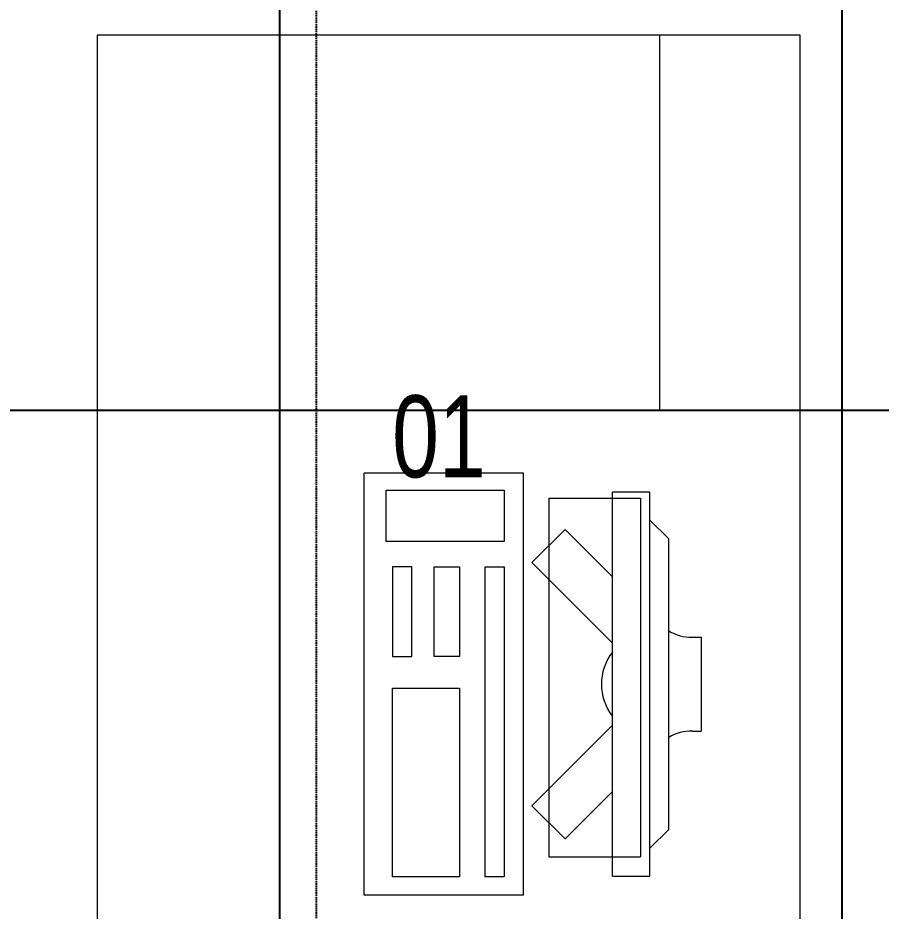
# Model space of a CAD drawing. Extents: x -12260 to 57327, y -29287 to 19916.
# Drawn here: x 40396 to 41318, y -145 to 808 of the extents above; entities that cross this region are included whole.
import ezdxf

# ---------------------------------------------------------------- set-up
doc = ezdxf.new("R2010")
doc.units = 0
doc.header["$LTSCALE"] = 0.25
for name, pattern in [('01-First Floor-FUR$0$HIDDEN', [9.525, 6.35, -3.175]), ('DASHDOT', [25.4, 12.7, -6.35, 0, -6.35]), ('HIDDEN', [9.525, 6.35, -3.175])]:
    doc.linetypes.add(name, pattern=pattern)
for name, color, linetype, lineweight in [('01-First Floor-FUR$0$72_EGR_EQP_TAG', 142, 'Continuous', 5), ('01-First Floor-FUR$0$LOADING', 253, 'Continuous', 5), ('E-LITE-CLNG-CNDT', 6, 'DASHDOT', 35), ('E-POWR-FLOR-CNDT', 6, 'HIDDEN', 25)]:
    doc.layers.add(name, color=color, linetype=linetype, lineweight=lineweight)
doc.layers.add('01-First Floor-FUR$0$FALSE CEILING', color=251, linetype='Continuous')
doc.styles.add('01-First Floor-FUR$0$X3G_ENTITY_257CFD', font='swisscl.ttf', dxfattribs={"height": 200})

# ---------------------------------------------------------------- blocks, each defined once
blk = doc.blocks.new('01-First Floor-FUR$0$ITCWLS1-P')
at = {"layer": '01-First Floor-FUR$0$LOADING'}
for p, q in [((-0.17, 0.45), (-0.17, 0)), ((-0.17, 0.45), (0, 0.45)), ((0, 0.45), (0, 0)), ((-0.26509, 0.43, 0), (-0.30509, 0.43, 0)), ((-0.30509, 0.43, 0), (-0.30509, 0.02, 0)), ((-0.26509, 0.43, 0), (-0.26509, 0.02, 0)), ((-0.14957, 0.43047), (-0.12914, 0.43047)), ((-0.12914, 0.43047), (-0.12914, 0.40893)), ((-0.197, 0.40939), (-0.295, 0.40939)), ((-0.295, 0.02639), (-0.295, 0.40939)), ((-0.197, 0.02639), (-0.197, 0.40939)), ((-0.32509, 0.38, 0), (-0.30509, 0.4, 0)), ((-0.32509, 0.38, 0), (-0.32509, 0.07, 0)), ((-0.35032, 0.275), (-0.35961, 0.275)), ((-0.35961, 0.175), (-0.35961, 0.275)), ((-0.35032, 0.175), (-0.35961, 0.175)), ((-0.32509, 0.07, 0), (-0.30509, 0.05, 0)), ((-0.30509, 0.02, 0), (-0.26509, 0.02, 0)), ((-0.197, 0.02639), (-0.295, 0.02639)), ((-0.17, 0), (0, 0))]:
    blk.add_line(p, q, dxfattribs=at)
at = {"layer": '01-First Floor-FUR$0$LOADING', "extrusion": (2.48281e-10, 3.18408e-10, -1)}
for p, q in [((-0.26509, 0.33952), (-0.21443, 0.39019)), ((-0.17907, 0.35483), (-0.21443, 0.39019)), ((-0.26509, 0.26881), (-0.17907, 0.35483))]:
    blk.add_line(p, q, dxfattribs=at)
at = {"layer": '01-First Floor-FUR$0$LOADING', "extrusion": (2.48281e-10, -3.18408e-10, -1)}
for p, q in [((-0.26509, 0.18119), (-0.17907, 0.09517)), ((-0.26509, 0.11048), (-0.21443, 0.05981)), ((-0.17907, 0.09517), (-0.21443, 0.05981))]:
    blk.add_line(p, q, dxfattribs=at)
at = {"layer": '01-First Floor-FUR$0$LOADING'}
for points in [[(-0.12914, 0.40893), (-0.12914, 0.09996), (-0.14957, 0.09996), (-0.14957, 0.43047)], [(-0.14957, 0.09997), (-0.14957, 0.09997), (-0.14957, 0.09997), (-0.14957, 0.09997), (-0.14957, 0.09997), (-0.14957, 0.09997), (-0.14957, 0.09997), (-0.14957, 0.09997), (-0.14957, 0.09997)], [(-0.14957, 0.09997), (-0.14957, 0.09997), (-0.14957, 0.09997), (-0.14957, 0.09997), (-0.14957, 0.09997), (-0.14957, 0.09997), (-0.14957, 0.09997), (-0.14957, 0.09997), (-0.14957, 0.09997), (-0.14957, 0.09997), (-0.14957, 0.09997), (-0.14957, 0.09997), (-0.14957, 0.09997), (-0.14957, 0.09997), (-0.14957, 0.09997), (-0.14957, 0.09997), (-0.14957, 0.09997), (-0.14957, 0.09997)], [(-0.14957, 0.09996), (-0.14957, 0.09996), (-0.14957, 0.09996), (-0.14957, 0.09996), (-0.14957, 0.09996), (-0.14957, 0.09996), (-0.14957, 0.09996), (-0.14957, 0.09996), (-0.14957, 0.09996), (-0.14957, 0.09996)], [(-0.14957, 0.09996), (-0.14957, 0.09996), (-0.14957, 0.09996), (-0.14957, 0.09996), (-0.14957, 0.09996), (-0.14957, 0.09996), (-0.14957, 0.09996)], [(-0.14957, 0.09997), (-0.14957, 0.09997), (-0.14957, 0.09997), (-0.14957, 0.09997), (-0.14957, 0.09997), (-0.14957, 0.09997), (-0.14957, 0.09997), (-0.14957, 0.09997), (-0.14957, 0.09997), (-0.14957, 0.09997)], [(-0.14957, 0.09997), (-0.14957, 0.09997), (-0.14957, 0.09997), (-0.14957, 0.09997), (-0.14957, 0.09997), (-0.14957, 0.09997), (-0.14957, 0.09997), (-0.14957, 0.09997), (-0.14957, 0.09997), (-0.14957, 0.09997), (-0.14957, 0.09997), (-0.14957, 0.09997), (-0.14957, 0.09997), (-0.14957, 0.09997), (-0.14957, 0.09997)], [(-0.14957, 0.09997), (-0.14957, 0.09997), (-0.14957, 0.09997), (-0.14957, 0.09997), (-0.14957, 0.09997), (-0.14957, 0.09997), (-0.14957, 0.09997), (-0.14957, 0.09997), (-0.14957, 0.09997), (-0.14957, 0.09997)], [(-0.14957, 0.09997), (-0.14957, 0.09997), (-0.14957, 0.09997), (-0.14957, 0.09997), (-0.14957, 0.09997), (-0.14957, 0.09997), (-0.14957, 0.09997), (-0.14957, 0.09997), (-0.14957, 0.09997), (-0.14957, 0.09997)], [(-0.14957, 0.09996), (-0.14957, 0.09996), (-0.14957, 0.09996), (-0.14957, 0.09996), (-0.14957, 0.09996), (-0.14957, 0.09996), (-0.14957, 0.09996), (-0.14957, 0.09996), (-0.14957, 0.09996), (-0.14957, 0.09996), (-0.14957, 0.09996), (-0.14957, 0.09996), (-0.14957, 0.09996), (-0.14957, 0.09996), (-0.14957, 0.09996), (-0.14957, 0.09996), (-0.14957, 0.09996), (-0.14957, 0.09996), (-0.14957, 0.09997), (-0.14957, 0.09997), (-0.14957, 0.09997), (-0.14957, 0.09997), (-0.14957, 0.09997), (-0.14957, 0.09997), (-0.14957, 0.09997), (-0.14957, 0.09997), (-0.14957, 0.09997), (-0.14957, 0.09997), (-0.14957, 0.09997), (-0.14957, 0.09997), (-0.14957, 0.09997), (-0.14957, 0.09997), (-0.14956, 0.09997), (-0.14956, 0.09997), (-0.14956, 0.09997), (-0.14956, 0.09996), (-0.14956, 0.09996), (-0.14956, 0.09996), (-0.14956, 0.09996), (-0.14956, 0.09996), (-0.14956, 0.09996), (-0.14956, 0.09996), (-0.14956, 0.09996), (-0.14956, 0.09996), (-0.14956, 0.09996), (-0.14956, 0.09996), (-0.14956, 0.09996), (-0.14956, 0.09996), (-0.14957, 0.09996), (-0.14957, 0.09996), (-0.14957, 0.09996), (-0.14957, 0.09996), (-0.14957, 0.09996), (-0.14957, 0.09996)], [(-0.14957, 0.09996), (-0.14957, 0.09996), (-0.14957, 0.09996), (-0.14957, 0.09996), (-0.14957, 0.09996), (-0.14957, 0.09996), (-0.14957, 0.09996), (-0.14957, 0.09996), (-0.14957, 0.09996), (-0.14957, 0.09996), (-0.14957, 0.09997), (-0.14957, 0.09997), (-0.14957, 0.09997), (-0.14957, 0.09996), (-0.14957, 0.09996), (-0.14957, 0.09996), (-0.14957, 0.09996), (-0.14957, 0.09996), (-0.14957, 0.09996), (-0.14957, 0.09997), (-0.14957, 0.09997), (-0.14957, 0.09997), (-0.14957, 0.09997), (-0.14957, 0.09997), (-0.14957, 0.09997), (-0.14957, 0.09997), (-0.14957, 0.09997), (-0.14957, 0.09997), (-0.14957, 0.09997), (-0.14957, 0.09997), (-0.14957, 0.09997), (-0.14957, 0.09997), (-0.14957, 0.09997), (-0.14957, 0.09997), (-0.14957, 0.09997), (-0.14957, 0.09997), (-0.14957, 0.09997), (-0.14957, 0.09997), (-0.14957, 0.09997), (-0.14957, 0.09997), (-0.14957, 0.09997), (-0.14957, 0.09997), (-0.14957, 0.09997), (-0.14957, 0.09997), (-0.14957, 0.09997), (-0.14957, 0.09997), (-0.14957, 0.09997), (-0.14957, 0.09997), (-0.14957, 0.09997), (-0.14957, 0.09997), (-0.14957, 0.09997), (-0.14957, 0.09997), (-0.14957, 0.09997), (-0.14957, 0.09997), (-0.14957, 0.09997), (-0.14957, 0.09997), (-0.14957, 0.09997), (-0.14957, 0.09997), (-0.14957, 0.09997), (-0.14957, 0.09997), (-0.14957, 0.09997), (-0.14957, 0.09997), (-0.14957, 0.09997), (-0.14957, 0.09997), (-0.14957, 0.09997), (-0.14957, 0.09997), (-0.14957, 0.09997), (-0.14957, 0.09997), (-0.14957, 0.09997), (-0.14957, 0.09997), (-0.14957, 0.09997), (-0.14957, 0.09997), (-0.14957, 0.09997), (-0.14957, 0.09997), (-0.14957, 0.09997), (-0.14957, 0.09997), (-0.14957, 0.09997), (-0.14957, 0.09997), (-0.14957, 0.09997), (-0.14957, 0.09997), (-0.14956, 0.09997), (-0.14957, 0.09997), (-0.14957, 0.09997), (-0.14957, 0.09997), (-0.14957, 0.09997), (-0.14956, 0.09997), (-0.14957, 0.09997), (-0.14957, 0.09997), (-0.14957, 0.09997), (-0.14957, 0.09997), (-0.14957, 0.09997), (-0.14957, 0.09997), (-0.14957, 0.09997), (-0.14957, 0.09997), (-0.14957, 0.09997), (-0.14957, 0.09997), (-0.14956, 0.09997), (-0.14957, 0.09996), (-0.14957, 0.09996), (-0.14957, 0.09996), (-0.14956, 0.09996), (-0.14957, 0.09996), (-0.14957, 0.09996), (-0.14957, 0.09996), (-0.14957, 0.09996), (-0.14957, 0.09996), (-0.14957, 0.09996), (-0.14957, 0.09996), (-0.14957, 0.09996), (-0.14957, 0.09996), (-0.14957, 0.09996)], [(-0.14957, 0.09996), (-0.14957, 0.09996), (-0.14957, 0.09996), (-0.14957, 0.09996), (-0.14957, 0.09996), (-0.14957, 0.09996), (-0.14957, 0.09996), (-0.14957, 0.09996)], [(-0.14957, 0.09996), (-0.14957, 0.09996), (-0.14957, 0.09996), (-0.14957, 0.09996), (-0.14957, 0.09996), (-0.14957, 0.09996), (-0.14957, 0.09996), (-0.14957, 0.09996), (-0.14957, 0.09996), (-0.14957, 0.09996), (-0.14957, 0.09996), (-0.14957, 0.09996), (-0.14957, 0.09996), (-0.14957, 0.09996), (-0.14957, 0.09996), (-0.14957, 0.09996), (-0.14957, 0.09996), (-0.14957, 0.09996), (-0.14957, 0.09996), (-0.14957, 0.09996), (-0.14957, 0.09996), (-0.14957, 0.09996), (-0.14957, 0.09996), (-0.14957, 0.09996), (-0.14957, 0.09996), (-0.14957, 0.09996), (-0.14957, 0.09996), (-0.14957, 0.09996), (-0.14957, 0.09996), (-0.14957, 0.09996), (-0.14957, 0.09996), (-0.14957, 0.09996), (-0.14957, 0.09996), (-0.14957, 0.09996), (-0.14957, 0.09996), (-0.14957, 0.09996), (-0.14957, 0.09996), (-0.14957, 0.09996), (-0.14957, 0.09996), (-0.14957, 0.09996), (-0.14957, 0.09996), (-0.14957, 0.09996), (-0.14957, 0.09996), (-0.14957, 0.09996), (-0.14957, 0.09996), (-0.14957, 0.09996), (-0.14957, 0.09996), (-0.14957, 0.09996), (-0.14956, 0.09996), (-0.14956, 0.09996), (-0.14956, 0.09996), (-0.14956, 0.09996), (-0.14957, 0.09996), (-0.14957, 0.09996), (-0.14957, 0.09996), (-0.14957, 0.09996), (-0.14957, 0.09996), (-0.14957, 0.09996), (-0.14956, 0.09996), (-0.14957, 0.09996), (-0.14957, 0.09996), (-0.14957, 0.09996), (-0.14957, 0.09996), (-0.14957, 0.09996), (-0.14957, 0.09996), (-0.14957, 0.09996), (-0.14957, 0.09996), (-0.14957, 0.09996), (-0.14957, 0.09996), (-0.14956, 0.09996), (-0.14956, 0.09996), (-0.14957, 0.09996), (-0.14957, 0.09996), (-0.14957, 0.09996), (-0.14957, 0.09996), (-0.14957, 0.09996), (-0.14957, 0.09996), (-0.14957, 0.09996), (-0.14957, 0.09996), (-0.14957, 0.09996), (-0.14957, 0.09996), (-0.14957, 0.09996), (-0.14957, 0.09996), (-0.14957, 0.09996), (-0.14957, 0.09996), (-0.14957, 0.09996), (-0.14957, 0.09996), (-0.14957, 0.09996), (-0.14957, 0.09996)], [(-0.14957, 0.09996), (-0.14957, 0.09996), (-0.14957, 0.09996), (-0.14957, 0.09996), (-0.14957, 0.09996), (-0.14957, 0.09996), (-0.14957, 0.09996), (-0.14957, 0.09996), (-0.14957, 0.09996), (-0.14957, 0.09996), (-0.14957, 0.09996), (-0.14957, 0.09996)], [(-0.14957, 0.09996), (-0.14957, 0.09996), (-0.14956, 0.09996), (-0.14956, 0.09996), (-0.14956, 0.09996), (-0.14956, 0.09996), (-0.14957, 0.09996)], [(-0.14957, 0.09996), (-0.14957, 0.09996), (-0.14957, 0.09996), (-0.14957, 0.09996), (-0.14957, 0.09996), (-0.14957, 0.09996), (-0.14957, 0.09996), (-0.14957, 0.09996), (-0.14957, 0.09996), (-0.14956, 0.09996), (-0.14956, 0.09996), (-0.14956, 0.09996), (-0.14956, 0.09996), (-0.14956, 0.09996), (-0.14956, 0.09996), (-0.14956, 0.09996), (-0.14957, 0.09996)]]:
    blk.add_lwpolyline(points, dxfattribs=at)
for points in [[(-0.1019, 0.43047), (-0.03039, 0.43047), (-0.03039, 0.22944), (-0.1019, 0.22944)], [(-0.1019, 0.19536), (-0.07466, 0.19536), (-0.07466, 0.09996), (-0.1019, 0.09996)], [(-0.03039, 0.19536), (-0.05082, 0.19536), (-0.05082, 0.09996), (-0.03039, 0.09996)], [(-0.14956, 0.09996), (-0.14956, 0.09996), (-0.14956, 0.09996), (-0.14956, 0.09996), (-0.14956, 0.09996), (-0.14956, 0.09996), (-0.14956, 0.09996), (-0.14956, 0.09996), (-0.14957, 0.09996), (-0.14957, 0.09996), (-0.14957, 0.09996), (-0.14957, 0.09996), (-0.14957, 0.09996), (-0.14957, 0.09996), (-0.14957, 0.09996), (-0.14957, 0.09996), (-0.14957, 0.09996), (-0.14957, 0.09996), (-0.14957, 0.09996), (-0.14957, 0.09996), (-0.14957, 0.09996), (-0.14957, 0.09996), (-0.14957, 0.09996), (-0.14957, 0.09996), (-0.14957, 0.09996), (-0.14957, 0.09996), (-0.14957, 0.09996), (-0.14957, 0.09996), (-0.14957, 0.09996), (-0.14957, 0.09996), (-0.14957, 0.09996), (-0.14957, 0.09996), (-0.14957, 0.09996), (-0.14957, 0.09996), (-0.14957, 0.09996), (-0.14957, 0.09996), (-0.14957, 0.09996), (-0.14957, 0.09996), (-0.14957, 0.09996), (-0.14957, 0.09996), (-0.14957, 0.09996), (-0.14957, 0.09996), (-0.14957, 0.09996), (-0.14957, 0.09996), (-0.14957, 0.09996), (-0.14957, 0.09996), (-0.14957, 0.09996), (-0.14957, 0.09996), (-0.14957, 0.09996), (-0.14957, 0.09996), (-0.14957, 0.09996), (-0.14957, 0.09996), (-0.14957, 0.09996), (-0.14957, 0.09996), (-0.14957, 0.09996), (-0.14957, 0.09996), (-0.14957, 0.09996), (-0.14956, 0.09996), (-0.14956, 0.09996), (-0.14956, 0.09996), (-0.14956, 0.09996), (-0.14956, 0.09996), (-0.14956, 0.09996), (-0.14956, 0.09996), (-0.14956, 0.09996), (-0.14956, 0.09996), (-0.14956, 0.09996), (-0.14956, 0.09996), (-0.14956, 0.09996), (-0.14956, 0.09996), (-0.14956, 0.09996), (-0.14956, 0.09996), (-0.14956, 0.09996), (-0.14956, 0.09996), (-0.14956, 0.09996), (-0.14956, 0.09996), (-0.14956, 0.09996), (-0.14956, 0.09996), (-0.14956, 0.09996), (-0.14956, 0.09996), (-0.14956, 0.09996), (-0.14956, 0.09996), (-0.14956, 0.09996), (-0.14956, 0.09996), (-0.14956, 0.09996), (-0.14956, 0.09996), (-0.14956, 0.09996), (-0.14956, 0.09996), (-0.14956, 0.09996), (-0.14957, 0.09996), (-0.14957, 0.09996), (-0.14957, 0.09996), (-0.14957, 0.09996), (-0.14957, 0.09996), (-0.14957, 0.09996), (-0.14957, 0.09996), (-0.14957, 0.09996), (-0.14957, 0.09996), (-0.14957, 0.09996), (-0.14957, 0.09996), (-0.14957, 0.09996), (-0.14957, 0.09996), (-0.14957, 0.09996), (-0.14957, 0.09996), (-0.14957, 0.09996), (-0.14957, 0.09996), (-0.14957, 0.09996), (-0.14957, 0.09996), (-0.14957, 0.09996), (-0.14957, 0.09996), (-0.14957, 0.09996), (-0.14957, 0.09996), (-0.14957, 0.09996), (-0.14957, 0.09996), (-0.14957, 0.09996), (-0.14957, 0.09996), (-0.14957, 0.09996), (-0.14957, 0.09996), (-0.14957, 0.09996), (-0.14957, 0.09996), (-0.14957, 0.09996), (-0.14957, 0.09996), (-0.14957, 0.09996), (-0.14957, 0.09996), (-0.14957, 0.09996), (-0.14957, 0.09996), (-0.14957, 0.09996), (-0.14957, 0.09996), (-0.14957, 0.09996), (-0.14957, 0.09996), (-0.14957, 0.09996), (-0.14957, 0.09996), (-0.14957, 0.09996), (-0.14957, 0.09996), (-0.14957, 0.09996), (-0.14957, 0.09996), (-0.14957, 0.09996), (-0.14957, 0.09996), (-0.14957, 0.09996), (-0.14957, 0.09996), (-0.14957, 0.09996), (-0.14957, 0.09996), (-0.14957, 0.09996), (-0.14957, 0.09996), (-0.14957, 0.09996), (-0.14957, 0.09996), (-0.14957, 0.09996), (-0.14957, 0.09996), (-0.14957, 0.09996), (-0.14957, 0.09996), (-0.14957, 0.09996), (-0.14957, 0.09996), (-0.14957, 0.09996), (-0.14957, 0.09996), (-0.14956, 0.09996), (-0.14956, 0.09996), (-0.14956, 0.09996), (-0.14956, 0.09996), (-0.14956, 0.09996), (-0.14956, 0.09996), (-0.14956, 0.09996), (-0.14956, 0.09996), (-0.14956, 0.09996), (-0.14956, 0.09996), (-0.14956, 0.09996), (-0.14956, 0.09996), (-0.14956, 0.09996), (-0.14956, 0.09996), (-0.14956, 0.09996), (-0.14956, 0.09996), (-0.14956, 0.09996), (-0.14956, 0.09996), (-0.14956, 0.09996), (-0.14956, 0.09996), (-0.14956, 0.09996), (-0.14956, 0.09996), (-0.14956, 0.09996), (-0.14956, 0.09996), (-0.14956, 0.09996), (-0.14956, 0.09996), (-0.14956, 0.09996), (-0.14956, 0.09996), (-0.14956, 0.09996), (-0.14956, 0.09996), (-0.14956, 0.09996), (-0.14956, 0.09996), (-0.14956, 0.09996), (-0.14956, 0.09996), (-0.14956, 0.09996), (-0.14956, 0.09996), (-0.14956, 0.09996), (-0.14956, 0.09996), (-0.14956, 0.09996), (-0.14956, 0.09996), (-0.14956, 0.09996), (-0.14956, 0.09996), (-0.14956, 0.09996), (-0.14956, 0.09996), (-0.14956, 0.09996), (-0.14956, 0.09996), (-0.14956, 0.09996), (-0.14957, 0.09996), (-0.14957, 0.09996), (-0.14957, 0.09996), (-0.14957, 0.09996), (-0.14957, 0.09996), (-0.14957, 0.09996), (-0.14957, 0.09996), (-0.14957, 0.09996), (-0.14957, 0.09996), (-0.14957, 0.09996), (-0.14957, 0.09996), (-0.14957, 0.09996), (-0.14957, 0.09996), (-0.14957, 0.09996), (-0.14957, 0.09996), (-0.14957, 0.09996), (-0.14957, 0.09996), (-0.14957, 0.09996), (-0.14957, 0.09996), (-0.14957, 0.09996), (-0.14957, 0.09996), (-0.14957, 0.09996), (-0.14957, 0.09996), (-0.14957, 0.09996), (-0.14957, 0.09996), (-0.14957, 0.09996), (-0.14957, 0.09996), (-0.14957, 0.09996), (-0.14957, 0.09996), (-0.14957, 0.09996), (-0.14957, 0.09996), (-0.14957, 0.09996), (-0.14957, 0.09996), (-0.14957, 0.09996), (-0.14956, 0.09996), (-0.14956, 0.09996), (-0.14956, 0.09996), (-0.14956, 0.09996), (-0.14956, 0.09996), (-0.14956, 0.09996), (-0.14956, 0.09996), (-0.14956, 0.09996), (-0.14956, 0.09996), (-0.14956, 0.09996), (-0.14956, 0.09996), (-0.14956, 0.09996), (-0.14956, 0.09996), (-0.14956, 0.09996), (-0.14956, 0.09996), (-0.14956, 0.09996), (-0.14956, 0.09996), (-0.14956, 0.09996), (-0.14956, 0.09996), (-0.14956, 0.09996), (-0.14956, 0.09996), (-0.14956, 0.09996), (-0.14956, 0.09996), (-0.14956, 0.09996), (-0.14956, 0.09996), (-0.14956, 0.09996), (-0.14956, 0.09996), (-0.14956, 0.09996), (-0.14956, 0.09996), (-0.14956, 0.09996), (-0.14956, 0.09996), (-0.14956, 0.09996), (-0.14956, 0.09996), (-0.14956, 0.09996), (-0.14956, 0.09996), (-0.14956, 0.09996), (-0.14956, 0.09996), (-0.14956, 0.09996), (-0.14956, 0.09996), (-0.14956, 0.09996), (-0.14956, 0.09996), (-0.14956, 0.09996)], [(-0.14957, 0.09996), (-0.14957, 0.09996), (-0.14957, 0.09996), (-0.14957, 0.09996), (-0.14957, 0.09996), (-0.14957, 0.09996), (-0.14957, 0.09996), (-0.14957, 0.09996), (-0.14957, 0.09996), (-0.14957, 0.09996), (-0.14957, 0.09996), (-0.14957, 0.09996), (-0.14957, 0.09996), (-0.14957, 0.09996), (-0.14957, 0.09996), (-0.14957, 0.09996), (-0.14957, 0.09996), (-0.14957, 0.09996), (-0.14957, 0.09996), (-0.14957, 0.09996), (-0.14957, 0.09996), (-0.14957, 0.09996), (-0.14957, 0.09996), (-0.14957, 0.09996), (-0.14957, 0.09996), (-0.14957, 0.09996), (-0.14957, 0.09996), (-0.14957, 0.09996), (-0.14957, 0.09996), (-0.14957, 0.09996), (-0.14957, 0.09996), (-0.14957, 0.09996), (-0.14957, 0.09996), (-0.14957, 0.09996), (-0.14957, 0.09996), (-0.14957, 0.09996), (-0.14957, 0.09996), (-0.14957, 0.09996), (-0.14957, 0.09996), (-0.14957, 0.09996), (-0.14957, 0.09996), (-0.14957, 0.09996), (-0.14957, 0.09996), (-0.14957, 0.09996), (-0.14957, 0.09996), (-0.14957, 0.09996), (-0.14957, 0.09996), (-0.14957, 0.09996), (-0.14957, 0.09996), (-0.14957, 0.09996), (-0.14957, 0.09996), (-0.14957, 0.09996), (-0.14957, 0.09996), (-0.14957, 0.09996), (-0.14957, 0.09996), (-0.14957, 0.09996), (-0.14957, 0.09996), (-0.14957, 0.09996), (-0.14957, 0.09996), (-0.14957, 0.09996), (-0.14957, 0.09996), (-0.14957, 0.09996), (-0.14957, 0.09996), (-0.14957, 0.09996), (-0.14957, 0.09996), (-0.14957, 0.09996), (-0.14957, 0.09996), (-0.14957, 0.09996), (-0.14957, 0.09996), (-0.14957, 0.09996), (-0.14957, 0.09996), (-0.14957, 0.09996), (-0.14957, 0.09996), (-0.14957, 0.09996), (-0.14957, 0.09996), (-0.14957, 0.09996), (-0.14957, 0.09996), (-0.14957, 0.09996), (-0.14957, 0.09996), (-0.14957, 0.09996), (-0.14957, 0.09996), (-0.14957, 0.09996), (-0.14957, 0.09996), (-0.14957, 0.09996), (-0.14957, 0.09996), (-0.14957, 0.09996), (-0.14957, 0.09996), (-0.14957, 0.09996), (-0.14957, 0.09996), (-0.14957, 0.09996), (-0.14957, 0.09996), (-0.14957, 0.09996), (-0.14957, 0.09996), (-0.14957, 0.09996), (-0.14957, 0.09996), (-0.14957, 0.09996), (-0.14957, 0.09996), (-0.14957, 0.09996), (-0.14957, 0.09996), (-0.14957, 0.09996), (-0.14957, 0.09996), (-0.14957, 0.09996), (-0.14957, 0.09996), (-0.14957, 0.09996), (-0.14957, 0.09996), (-0.14957, 0.09996), (-0.14957, 0.09996), (-0.14957, 0.09996), (-0.14957, 0.09996), (-0.14957, 0.09996), (-0.14957, 0.09996), (-0.14957, 0.09996), (-0.14957, 0.09996), (-0.14957, 0.09996), (-0.14957, 0.09996), (-0.14957, 0.09996), (-0.14957, 0.09996), (-0.14957, 0.09996), (-0.14957, 0.09996), (-0.14957, 0.09996), (-0.14957, 0.09996), (-0.14957, 0.09996), (-0.14957, 0.09996), (-0.14957, 0.09996), (-0.14957, 0.09996), (-0.14957, 0.09996), (-0.14957, 0.09996), (-0.14957, 0.09996), (-0.14957, 0.09996), (-0.14957, 0.09996), (-0.14957, 0.09996), (-0.14957, 0.09996), (-0.14957, 0.09996), (-0.14957, 0.09996), (-0.14957, 0.09996), (-0.14957, 0.09996), (-0.14957, 0.09996), (-0.14957, 0.09996), (-0.14957, 0.09996), (-0.14957, 0.09996), (-0.14957, 0.09996), (-0.14957, 0.09996), (-0.14957, 0.09996), (-0.14957, 0.09996), (-0.14957, 0.09996), (-0.14957, 0.09996), (-0.14957, 0.09996), (-0.14957, 0.09996), (-0.14957, 0.09996), (-0.14957, 0.09996), (-0.14957, 0.09996), (-0.14957, 0.09996), (-0.14957, 0.09996), (-0.14957, 0.09996), (-0.14957, 0.09996), (-0.14957, 0.09996), (-0.14957, 0.09996), (-0.14957, 0.09996), (-0.14957, 0.09996), (-0.14957, 0.09996), (-0.14957, 0.09996), (-0.14957, 0.09996), (-0.14957, 0.09996), (-0.14957, 0.09996), (-0.14957, 0.09996), (-0.14957, 0.09996), (-0.14957, 0.09996), (-0.14957, 0.09996), (-0.14957, 0.09996), (-0.14957, 0.09996), (-0.14957, 0.09996), (-0.14957, 0.09996), (-0.14957, 0.09996), (-0.14957, 0.09996), (-0.14957, 0.09996), (-0.14957, 0.09996), (-0.14957, 0.09996), (-0.14957, 0.09996), (-0.14957, 0.09996), (-0.14957, 0.09996), (-0.14957, 0.09996), (-0.14957, 0.09996), (-0.14957, 0.09996), (-0.14957, 0.09996), (-0.14957, 0.09996), (-0.14957, 0.09996), (-0.14957, 0.09996), (-0.14957, 0.09996), (-0.14957, 0.09996), (-0.14957, 0.09996), (-0.14957, 0.09996), (-0.14957, 0.09996), (-0.14957, 0.09996), (-0.14957, 0.09996), (-0.14957, 0.09996), (-0.14957, 0.09996), (-0.14957, 0.09996), (-0.14957, 0.09996), (-0.14957, 0.09996), (-0.14957, 0.09996), (-0.14957, 0.09996), (-0.14957, 0.09996), (-0.14957, 0.09996), (-0.14957, 0.09996), (-0.14957, 0.09996), (-0.14957, 0.09996), (-0.14957, 0.09996), (-0.14957, 0.09996), (-0.14957, 0.09996), (-0.14957, 0.09996), (-0.14957, 0.09996), (-0.14957, 0.09996), (-0.14957, 0.09996), (-0.14957, 0.09996)], [(-0.14957, 0.09996), (-0.14957, 0.09996), (-0.14957, 0.09996), (-0.14957, 0.09996), (-0.14957, 0.09996), (-0.14957, 0.09996), (-0.14957, 0.09996), (-0.14957, 0.09996), (-0.14957, 0.09996), (-0.14957, 0.09996), (-0.14957, 0.09996), (-0.14957, 0.09996), (-0.14957, 0.09996), (-0.14957, 0.09996), (-0.14957, 0.09996), (-0.14957, 0.09996), (-0.14957, 0.09996), (-0.14957, 0.09996), (-0.14957, 0.09996), (-0.14957, 0.09996), (-0.14957, 0.09996), (-0.14957, 0.09996), (-0.14957, 0.09996), (-0.14957, 0.09996), (-0.14957, 0.09996), (-0.14957, 0.09996), (-0.14957, 0.09996), (-0.14957, 0.09996), (-0.14957, 0.09996), (-0.14957, 0.09996), (-0.14957, 0.09996), (-0.14957, 0.09996), (-0.14957, 0.09996), (-0.14957, 0.09996), (-0.14957, 0.09996), (-0.14957, 0.09996), (-0.14957, 0.09996), (-0.14957, 0.09996), (-0.14957, 0.09996), (-0.14957, 0.09996), (-0.14957, 0.09996), (-0.14957, 0.09996), (-0.14957, 0.09996), (-0.14957, 0.09996), (-0.14957, 0.09996), (-0.14957, 0.09996), (-0.14957, 0.09996), (-0.14957, 0.09996), (-0.14957, 0.09996), (-0.14957, 0.09996), (-0.14957, 0.09996), (-0.14957, 0.09996), (-0.14957, 0.09996), (-0.14957, 0.09996), (-0.14957, 0.09996), (-0.14957, 0.09996), (-0.14957, 0.09996), (-0.14957, 0.09996), (-0.14957, 0.09996), (-0.14957, 0.09996), (-0.14957, 0.09996), (-0.14957, 0.09996), (-0.14957, 0.09996), (-0.14957, 0.09996), (-0.14957, 0.09996), (-0.14957, 0.09996), (-0.14957, 0.09996), (-0.14957, 0.09996), (-0.14957, 0.09996), (-0.14957, 0.09996), (-0.14957, 0.09996), (-0.14957, 0.09996), (-0.14957, 0.09996), (-0.14957, 0.09996), (-0.14957, 0.09996), (-0.14957, 0.09996), (-0.14957, 0.09996), (-0.14957, 0.09996), (-0.14957, 0.09996), (-0.14957, 0.09996), (-0.14957, 0.09996), (-0.14957, 0.09996), (-0.14957, 0.09996), (-0.14957, 0.09996), (-0.14957, 0.09996), (-0.14957, 0.09996), (-0.14957, 0.09996), (-0.14957, 0.09996), (-0.14957, 0.09996), (-0.14957, 0.09996), (-0.14957, 0.09996), (-0.14957, 0.09996), (-0.14957, 0.09996), (-0.14957, 0.09996), (-0.14957, 0.09996), (-0.14957, 0.09996), (-0.14957, 0.09996), (-0.14957, 0.09996), (-0.14957, 0.09996), (-0.14957, 0.09996), (-0.14957, 0.09996), (-0.14957, 0.09996), (-0.14957, 0.09996), (-0.14957, 0.09996), (-0.14957, 0.09996), (-0.14957, 0.09996), (-0.14957, 0.09996), (-0.14957, 0.09996), (-0.14957, 0.09996), (-0.14957, 0.09996), (-0.14957, 0.09996), (-0.14957, 0.09996), (-0.14957, 0.09996), (-0.14957, 0.09996), (-0.14957, 0.09996), (-0.14957, 0.09996), (-0.14957, 0.09996), (-0.14957, 0.09996), (-0.14957, 0.09996), (-0.14957, 0.09996), (-0.14957, 0.09996), (-0.14957, 0.09996), (-0.14957, 0.09996), (-0.14957, 0.09996), (-0.14957, 0.09996), (-0.14957, 0.09996), (-0.14957, 0.09996), (-0.14957, 0.09996), (-0.14957, 0.09996), (-0.14957, 0.09996), (-0.14957, 0.09996), (-0.14957, 0.09996), (-0.14957, 0.09996), (-0.14957, 0.09996), (-0.14957, 0.09996), (-0.14957, 0.09996), (-0.14957, 0.09996), (-0.14957, 0.09996), (-0.14957, 0.09996), (-0.14957, 0.09996), (-0.14957, 0.09996), (-0.14957, 0.09996), (-0.14957, 0.09996), (-0.14957, 0.09996), (-0.14957, 0.09996), (-0.14957, 0.09996), (-0.14957, 0.09996), (-0.14957, 0.09996), (-0.14957, 0.09996), (-0.14957, 0.09996), (-0.14957, 0.09996), (-0.14957, 0.09996), (-0.14957, 0.09996), (-0.14957, 0.09996), (-0.14957, 0.09996), (-0.14957, 0.09996), (-0.14957, 0.09996), (-0.14957, 0.09996), (-0.14957, 0.09996), (-0.14957, 0.09996), (-0.14957, 0.09996), (-0.14957, 0.09996), (-0.14957, 0.09996), (-0.14957, 0.09996), (-0.14957, 0.09996), (-0.14957, 0.09996), (-0.14957, 0.09996), (-0.14957, 0.09996), (-0.14957, 0.09996), (-0.14957, 0.09996), (-0.14957, 0.09996), (-0.14957, 0.09996), (-0.14957, 0.09996), (-0.14957, 0.09996), (-0.14957, 0.09996), (-0.14957, 0.09996), (-0.14957, 0.09996), (-0.14957, 0.09996), (-0.14957, 0.09996), (-0.14957, 0.09996), (-0.14957, 0.09996), (-0.14957, 0.09996), (-0.14957, 0.09996), (-0.14957, 0.09996), (-0.14957, 0.09996), (-0.14957, 0.09996), (-0.14957, 0.09996), (-0.14957, 0.09996), (-0.14957, 0.09996), (-0.14957, 0.09996), (-0.14957, 0.09996), (-0.14957, 0.09996), (-0.14957, 0.09996), (-0.14957, 0.09996), (-0.14957, 0.09996), (-0.14957, 0.09996), (-0.14957, 0.09996), (-0.14957, 0.09996), (-0.14957, 0.09996), (-0.14957, 0.09996), (-0.14957, 0.09996), (-0.14957, 0.09996), (-0.14957, 0.09996), (-0.14957, 0.09996), (-0.14957, 0.09996), (-0.14957, 0.09996), (-0.14957, 0.09996), (-0.14957, 0.09996), (-0.14957, 0.09996), (-0.14957, 0.09996), (-0.14957, 0.09996), (-0.14957, 0.09996), (-0.14957, 0.09996), (-0.14957, 0.09996), (-0.14957, 0.09996), (-0.14957, 0.09996), (-0.14957, 0.09996), (-0.14957, 0.09996), (-0.14957, 0.09996)], [(-0.14957, 0.0727), (-0.02358, 0.0727), (-0.02358, 0.01818), (-0.14957, 0.01818)]]:
    blk.add_lwpolyline(points, close=True, dxfattribs=at)
for centre, radius, start, end in [((-0.35032, 0.325), 0.05, 270, 300.30934), ((-0.3089, 0.225), 0.05564, 321.94311, 38.05689), ((-0.35032, 0.125), 0.05, 59.69066, 90)]:
    blk.add_arc(centre, radius, start, end, dxfattribs=at)
blk = doc.blocks.new('01-First Floor-FUR$0$GF21043-P')
at = {"color": 0}
for p, q in [((0.8, 0.75), (-0.8, 0.75)), ((-0.8, 0.75), (-0.8, 0)), ((-0.8, 0), (0.8, 0))]:
    blk.add_line(p, q, dxfattribs=at)
at = {"color": 0, "linetype": '01-First Floor-FUR$0$HIDDEN'}
for p, q in [((-0.8, 0.6), (-0.4, 0.6)), ((-0.4, 0.6), (-0.4, 0))]:
    blk.add_line(p, q, dxfattribs=at)
blk = doc.blocks.new('01-First Floor-FUR')
at = {"layer": '01-First Floor-FUR$0$FALSE CEILING', "linetype": 'Continuous'}
for p, q in [((40676, -810), (40676, 2260)), ((41276, -810), (41276, 2260)), ((39482.09, 390), (43476, 390))]:
    blk.add_line(p, q, dxfattribs=at)
at = {"layer": '01-First Floor-FUR$0$LOADING', "extrusion": (-6.18937e-17, 3.19512e-06, 1), "xscale": 1000.000000000005, "yscale": 1000.000000000005, "zscale": 1000.000000000005, "rotation": 269.9999999999996}
blk.add_blockref('01-First Floor-FUR$0$GF21043-P', (40481, -10, -0.11), dxfattribs=at)
at = {"layer": '01-First Floor-FUR$0$LOADING', "xscale": 1000, "yscale": 1000, "zscale": 1000, "rotation": 180}
blk.add_blockref('01-First Floor-FUR$0$ITCWLS1-P', (40765.81, 322.52, -0.1), dxfattribs=at)
at = {"layer": '01-First Floor-FUR$0$72_EGR_EQP_TAG', "insert": (40845.64, 405.68, -0.1), "char_height": 87.473, "attachment_point": 2, "style": '01-First Floor-FUR$0$X3G_ENTITY_257CFD'}
blk.add_mtext('01', dxfattribs=at)

msp = doc.modelspace()

# ---------------------------------------------------------------- linework, layer by layer
at = {"layer": 'E-POWR-FLOR-CNDT'}
msp.add_lwpolyline([(40714.55, 2066.26), (40714.55, -452.13, 0.198912), (40743.84, -522.84), (40907.26, -686.26)], format="xyb", dxfattribs=at)

# ---------------------------------------------------------------- block references
at = {"layer": 'E-LITE-CLNG-CNDT'}
msp.add_blockref('01-First Floor-FUR', (0, 0), dxfattribs=at)

doc.saveas('drawing.dxf')
